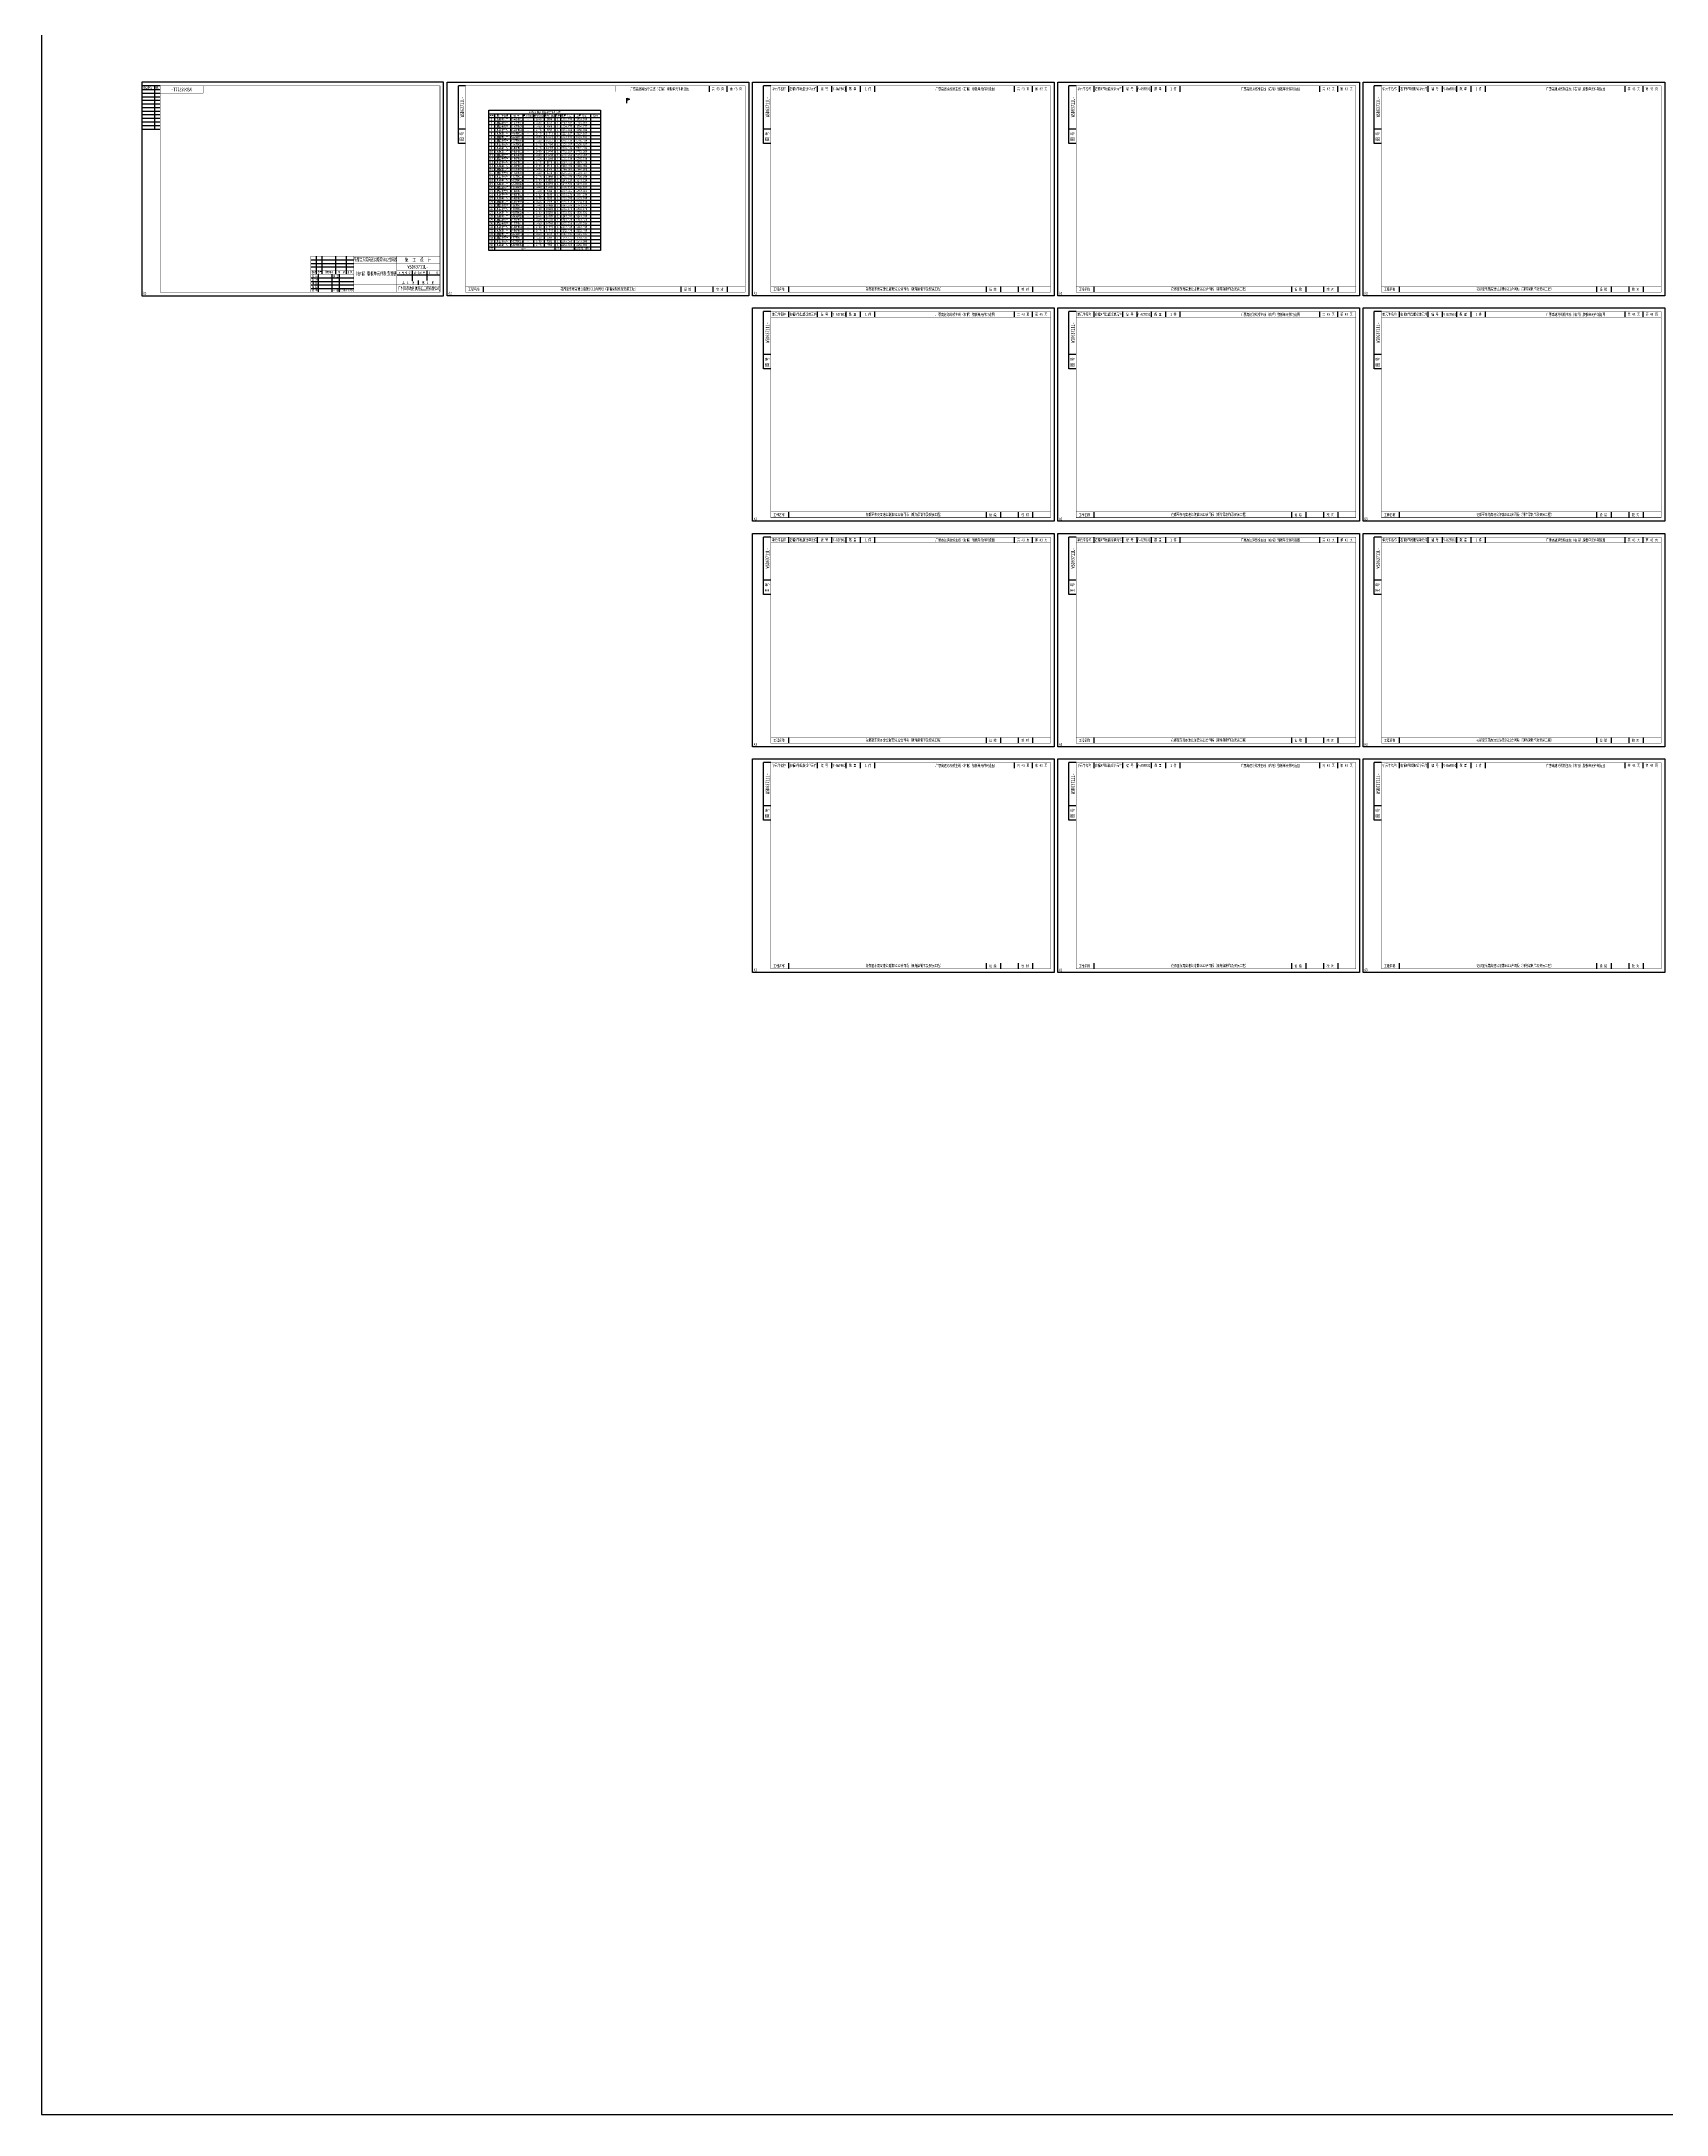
# Model space of a CAD drawing. Extents: x 1629247 to 2251351, y -601856 to -65897.
# Drawn here: x 1629247 to 1731051, y -601856 to -472016 of the extents above; entities that cross this region are included whole.
import ezdxf
from ezdxf.enums import TextEntityAlignment as Align

# ---------------------------------------------------------------- set-up
doc = ezdxf.new("R2010")
doc.units = 0
doc.header["$LTSCALE"] = 2
doc.header["$MEASUREMENT"] = 0
doc.layers.get('0').update_dxf_attribs({"linetype": 'CONTINUOUS'})
doc.layers.add('A3', color=7, linetype='CONTINUOUS')
doc.styles.add('仿宋', font='仿宋_GB2312_1.ttf', dxfattribs={"width": 0.7})

msp = doc.modelspace()

# ---------------------------------------------------------------- linework, layer by layer
at = {"color": 7}
for p, q in [((1657264.6, -476548.8), (1664273.6, -476548.8)), ((1657264.6, -476773.8), (1664273.6, -476773.8)), ((1657264.6, -476998.8), (1664273.6, -476998.8)), ((1657264.6, -477223.8), (1664273.6, -477223.8)), ((1657264.6, -477448.8), (1664273.6, -477448.8)), ((1657264.6, -477673.8), (1664273.6, -477673.8)), ((1657624.6, -476548.8), (1657624.6, -485098.8)), ((1658625.6, -476548.8), (1658625.6, -484873.8)), ((1659393.6, -476548.8), (1659393.6, -484873.8)), ((1660064.6, -476548.8), (1660064.6, -484873.8)), ((1660735.6, -476548.8), (1660735.6, -484873.8)), ((1661406.6, -476548.8), (1661406.6, -485098.8)), ((1661766.6, -476548.8), (1661766.6, -485098.8)), ((1662621.6, -476548.8), (1662621.6, -485098.8)), ((1663651.6, -476548.8), (1663651.6, -485098.8)), ((1657264.6, -477898.8), (1664273.6, -477898.8)), ((1657264.6, -478123.8), (1664273.6, -478123.8)), ((1657264.6, -478348.8), (1664273.6, -478348.8)), ((1657264.6, -478573.8), (1664273.6, -478573.8)), ((1657264.6, -478798.8), (1664273.6, -478798.8)), ((1657264.6, -479023.8), (1664273.6, -479023.8)), ((1657264.6, -479248.8), (1664273.6, -479248.8)), ((1657264.6, -479473.8), (1664273.6, -479473.8)), ((1657264.6, -479698.8), (1664273.6, -479698.8)), ((1657264.6, -479923.8), (1664273.6, -479923.8)), ((1657264.6, -480148.8), (1664273.6, -480148.8)), ((1657264.6, -480373.8), (1664273.6, -480373.8)), ((1657264.6, -480598.8), (1664273.6, -480598.8)), ((1657264.6, -480823.8), (1664273.6, -480823.8)), ((1657264.6, -481048.8), (1664273.6, -481048.8)), ((1657264.6, -481273.8), (1664273.6, -481273.8)), ((1657264.6, -481498.8), (1664273.6, -481498.8)), ((1657264.6, -481723.8), (1664273.6, -481723.8)), ((1657264.6, -481948.8), (1664273.6, -481948.8)), ((1657264.6, -482173.8), (1664273.6, -482173.8)), ((1657264.6, -482398.8), (1664273.6, -482398.8)), ((1657264.6, -482623.8), (1664273.6, -482623.8)), ((1657264.6, -482848.8), (1664273.6, -482848.8)), ((1657264.6, -483073.8), (1664273.6, -483073.8)), ((1657264.6, -483298.8), (1664273.6, -483298.8)), ((1657264.6, -483523.8), (1664273.6, -483523.8)), ((1657264.6, -483748.8), (1664273.6, -483748.8)), ((1657264.6, -483973.8), (1664273.6, -483973.8)), ((1657264.6, -484198.8), (1664273.6, -484198.8)), ((1657264.6, -484423.8), (1664273.6, -484423.8)), ((1657264.6, -484648.8), (1664273.6, -484648.8)), ((1657264.6, -484873.8), (1664273.6, -484873.8))]:
    msp.add_line(p, q, dxfattribs=at)
at = {"color": 7, "ltscale": 3}
msp.add_lwpolyline([(2057050.8, -99691.1), (1629247.3, -99691.1), (1629247.3, -601856.5), (2057050.8, -601856.5)], close=True, dxfattribs=at)
at = {"color": 7}
msp.add_lwpolyline([(1657264.6, -476323.8), (1664273.6, -476323.8), (1664273.6, -485098.8), (1657264.6, -485098.8)], close=True, dxfattribs=at)
at = {"color": 1, "ltscale": 3}
msp.add_lwpolyline([(1665921.9, -475881.6), (1665921.9, -475568.9), (1666084, -475638.3), (1665921.9, -475707.7)], dxfattribs=at)
at = {"layer": 'A3', "color": 7}
for p, q in [((1636688.5, -474800), (1635538.8, -474800)), ((1635538.8, -475025), (1636688.5, -475025)), ((1636330.4, -474800), (1636330.4, -477500)), ((1635538.8, -475250), (1636688.5, -475250)), ((1635538.8, -475475), (1636688.5, -475475)), ((1635538.8, -475700), (1636688.5, -475700)), ((1635538.8, -475925), (1636688.5, -475925)), ((1635538.8, -476150), (1636688.5, -476150)), ((1635538.8, -476375), (1636688.5, -476375)), ((1635538.8, -476600), (1636688.5, -476600)), ((1635538.8, -476825), (1636688.5, -476825)), ((1635538.8, -477050), (1636688.5, -477050)), ((1635538.8, -477275), (1636688.5, -477275)), ((1635538.8, -477500), (1636688.5, -477500)), ((1646473.8, -486590), (1646473.8, -485465)), ((1646833.8, -486587.5), (1646833.8, -485465)), ((1647688.8, -486590), (1647688.8, -485465)), ((1648363.8, -486590), (1648363.8, -485465)), ((1646113.8, -485690), (1648813.8, -485690)), ((1646113.8, -485915), (1648813.8, -485915)), ((1646113.8, -486140), (1648813.8, -486140)), ((1646113.8, -486815), (1648813.8, -486815)), ((1646608.8, -487715), (1646608.8, -486589.6)), ((1647463.8, -487715), (1647463.8, -486590)), ((1647913.8, -487715), (1647913.8, -486590)), ((1652481.7, -486999.4), (1652481.7, -486369.4)), ((1653403.8, -486995), (1653403.8, -486365)), ((1646113.8, -487040), (1648813.8, -487040)), ((1646113.8, -487265), (1648813.8, -487265)), ((1646113.8, -487490), (1648813.8, -487490)), ((1652863.8, -487265), (1652863.8, -486995))]:
    msp.add_line(p, q, dxfattribs=at)
at = {"layer": 'A3'}
for p, q in [((1655363.5, -478400), (1655363.5, -474800)), ((1655813.5, -474800), (1655363.5, -474800)), ((1671088.8, -475160), (1671088.8, -474800)), ((1672213.8, -475160), (1672213.8, -474800)), ((1674488.5, -478400), (1674488.5, -474800)), ((1674938.5, -474800), (1674488.5, -474800)), ((1676063.5, -475160), (1676063.5, -474800)), ((1677863.5, -475160), (1677863.5, -474800)), ((1678763.5, -475160), (1678763.5, -474800)), ((1679663.5, -475160), (1679663.5, -474800)), ((1680563.5, -475160), (1680563.5, -474800)), ((1681463.5, -475160), (1681463.5, -474800)), ((1690213.8, -475160), (1690213.8, -474800)), ((1691338.8, -475160), (1691338.8, -474800)), ((1693613.5, -478400), (1693613.5, -474800)), ((1694063.5, -474800), (1693613.5, -474800)), ((1695188.5, -475160), (1695188.5, -474800)), ((1696988.5, -475160), (1696988.5, -474800)), ((1697888.5, -475160), (1697888.5, -474800)), ((1698788.5, -475160), (1698788.5, -474800)), ((1699688.5, -475160), (1699688.5, -474800)), ((1700588.5, -475160), (1700588.5, -474800)), ((1709338.8, -475160), (1709338.8, -474800)), ((1710463.8, -475160), (1710463.8, -474800)), ((1712738.5, -478400), (1712738.5, -474800)), ((1713188.5, -474800), (1712738.5, -474800)), ((1714313.5, -475160), (1714313.5, -474800)), ((1716113.5, -475160), (1716113.5, -474800)), ((1717013.5, -475160), (1717013.5, -474800)), ((1717913.5, -475160), (1717913.5, -474800)), ((1718813.5, -475160), (1718813.5, -474800)), ((1719713.5, -475160), (1719713.5, -474800)), ((1728463.8, -475160), (1728463.8, -474800)), ((1729588.8, -475160), (1729588.8, -474800)), ((1655813.5, -477500), (1655363.5, -477500)), ((1674938.5, -477500), (1674488.5, -477500)), ((1694063.5, -477500), (1693613.5, -477500)), ((1713188.5, -477500), (1712738.5, -477500)), ((1655813.5, -478400), (1655363.5, -478400)), ((1674938.5, -478400), (1674488.5, -478400)), ((1694063.5, -478400), (1693613.5, -478400)), ((1713188.5, -478400), (1712738.5, -478400)), ((1656938.5, -487715), (1656938.5, -487355)), ((1669318, -487715), (1669318, -487355)), ((1670218, -487715), (1670218, -487355)), ((1671332.3, -487715), (1671332.3, -487355)), ((1672232.3, -487715), (1672232.3, -487355)), ((1676063.5, -487715), (1676063.5, -487355)), ((1688443, -487715), (1688443, -487355)), ((1689343, -487715), (1689343, -487355)), ((1690457.3, -487715), (1690457.3, -487355)), ((1691357.3, -487715), (1691357.3, -487355)), ((1695188.5, -487715), (1695188.5, -487355)), ((1707568, -487715), (1707568, -487355)), ((1708468, -487715), (1708468, -487355)), ((1709582.3, -487715), (1709582.3, -487355)), ((1710482.3, -487715), (1710482.3, -487355)), ((1714313.5, -487715), (1714313.5, -487355)), ((1726693, -487715), (1726693, -487355)), ((1727593, -487715), (1727593, -487355)), ((1728707.3, -487715), (1728707.3, -487355)), ((1729607.3, -487715), (1729607.3, -487355)), ((1674488.5, -492526.6), (1674488.5, -488926.6)), ((1674938.5, -488926.6), (1674488.5, -488926.6)), ((1676063.5, -489286.6), (1676063.5, -488926.6)), ((1677863.5, -489286.6), (1677863.5, -488926.6)), ((1678763.5, -489286.6), (1678763.5, -488926.6)), ((1679663.5, -489286.6), (1679663.5, -488926.6)), ((1680563.5, -489286.6), (1680563.5, -488926.6)), ((1681463.5, -489286.6), (1681463.5, -488926.6)), ((1690213.8, -489286.6), (1690213.8, -488926.6)), ((1691338.8, -489286.6), (1691338.8, -488926.6)), ((1693613.5, -492526.6), (1693613.5, -488926.6)), ((1694063.5, -488926.6), (1693613.5, -488926.6)), ((1695188.5, -489286.6), (1695188.5, -488926.6)), ((1696988.5, -489286.6), (1696988.5, -488926.6)), ((1697888.5, -489286.6), (1697888.5, -488926.6)), ((1698788.5, -489286.6), (1698788.5, -488926.6)), ((1699688.5, -489286.6), (1699688.5, -488926.6)), ((1700588.5, -489286.6), (1700588.5, -488926.6)), ((1709338.8, -489286.6), (1709338.8, -488926.6)), ((1710463.8, -489286.6), (1710463.8, -488926.6)), ((1712738.5, -492526.6), (1712738.5, -488926.6)), ((1713188.5, -488926.6), (1712738.5, -488926.6)), ((1714313.5, -489286.6), (1714313.5, -488926.6)), ((1716113.5, -489286.6), (1716113.5, -488926.6)), ((1717013.5, -489286.6), (1717013.5, -488926.6)), ((1717913.5, -489286.6), (1717913.5, -488926.6)), ((1718813.5, -489286.6), (1718813.5, -488926.6)), ((1719713.5, -489286.6), (1719713.5, -488926.6)), ((1728463.8, -489286.6), (1728463.8, -488926.6)), ((1729588.8, -489286.6), (1729588.8, -488926.6)), ((1674938.5, -491626.6), (1674488.5, -491626.6)), ((1694063.5, -491626.6), (1693613.5, -491626.6)), ((1713188.5, -491626.6), (1712738.5, -491626.6)), ((1674938.5, -492526.6), (1674488.5, -492526.6)), ((1694063.5, -492526.6), (1693613.5, -492526.6)), ((1713188.5, -492526.6), (1712738.5, -492526.6)), ((1676063.5, -501841.6), (1676063.5, -501481.6)), ((1688443, -501841.6), (1688443, -501481.6)), ((1689343, -501841.6), (1689343, -501481.6)), ((1690457.3, -501841.6), (1690457.3, -501481.6)), ((1691357.3, -501841.6), (1691357.3, -501481.6)), ((1695188.5, -501841.6), (1695188.5, -501481.6)), ((1707568, -501841.6), (1707568, -501481.6)), ((1708468, -501841.6), (1708468, -501481.6)), ((1709582.3, -501841.6), (1709582.3, -501481.6)), ((1710482.3, -501841.6), (1710482.3, -501481.6)), ((1714313.5, -501841.6), (1714313.5, -501481.6)), ((1726693, -501841.6), (1726693, -501481.6)), ((1727593, -501841.6), (1727593, -501481.6)), ((1728707.3, -501841.6), (1728707.3, -501481.6)), ((1729607.3, -501841.6), (1729607.3, -501481.6)), ((1674488.5, -506653.1), (1674488.5, -503053.1)), ((1674938.5, -503053.1), (1674488.5, -503053.1)), ((1676063.5, -503413.1), (1676063.5, -503053.1)), ((1677863.5, -503413.1), (1677863.5, -503053.1)), ((1678763.5, -503413.1), (1678763.5, -503053.1)), ((1679663.5, -503413.1), (1679663.5, -503053.1)), ((1680563.5, -503413.1), (1680563.5, -503053.1)), ((1681463.5, -503413.1), (1681463.5, -503053.1)), ((1690213.8, -503413.1), (1690213.8, -503053.1)), ((1691338.8, -503413.1), (1691338.8, -503053.1)), ((1693613.5, -506653.1), (1693613.5, -503053.1)), ((1694063.5, -503053.1), (1693613.5, -503053.1)), ((1695188.5, -503413.1), (1695188.5, -503053.1)), ((1696988.5, -503413.1), (1696988.5, -503053.1)), ((1697888.5, -503413.1), (1697888.5, -503053.1)), ((1698788.5, -503413.1), (1698788.5, -503053.1)), ((1699688.5, -503413.1), (1699688.5, -503053.1)), ((1700588.5, -503413.1), (1700588.5, -503053.1)), ((1709338.8, -503413.1), (1709338.8, -503053.1)), ((1710463.8, -503413.1), (1710463.8, -503053.1)), ((1712738.5, -506653.1), (1712738.5, -503053.1)), ((1713188.5, -503053.1), (1712738.5, -503053.1)), ((1714313.5, -503413.1), (1714313.5, -503053.1)), ((1716113.5, -503413.1), (1716113.5, -503053.1)), ((1717013.5, -503413.1), (1717013.5, -503053.1)), ((1717913.5, -503413.1), (1717913.5, -503053.1)), ((1718813.5, -503413.1), (1718813.5, -503053.1)), ((1719713.5, -503413.1), (1719713.5, -503053.1)), ((1728463.8, -503413.1), (1728463.8, -503053.1)), ((1729588.8, -503413.1), (1729588.8, -503053.1)), ((1674938.5, -505753.1), (1674488.5, -505753.1)), ((1694063.5, -505753.1), (1693613.5, -505753.1)), ((1713188.5, -505753.1), (1712738.5, -505753.1)), ((1674938.5, -506653.1), (1674488.5, -506653.1)), ((1694063.5, -506653.1), (1693613.5, -506653.1)), ((1713188.5, -506653.1), (1712738.5, -506653.1)), ((1676063.5, -515968.1), (1676063.5, -515608.1)), ((1688443, -515968.1), (1688443, -515608.1)), ((1689343, -515968.1), (1689343, -515608.1)), ((1690457.3, -515968.1), (1690457.3, -515608.1)), ((1691357.3, -515968.1), (1691357.3, -515608.1)), ((1695188.5, -515968.1), (1695188.5, -515608.1)), ((1707568, -515968.1), (1707568, -515608.1)), ((1708468, -515968.1), (1708468, -515608.1)), ((1709582.3, -515968.1), (1709582.3, -515608.1)), ((1710482.3, -515968.1), (1710482.3, -515608.1)), ((1714313.5, -515968.1), (1714313.5, -515608.1)), ((1726693, -515968.1), (1726693, -515608.1)), ((1727593, -515968.1), (1727593, -515608.1)), ((1728707.3, -515968.1), (1728707.3, -515608.1)), ((1729607.3, -515968.1), (1729607.3, -515608.1)), ((1674488.5, -520779.7), (1674488.5, -517179.7)), ((1674938.5, -517179.7), (1674488.5, -517179.7)), ((1676063.5, -517539.7), (1676063.5, -517179.7)), ((1677863.5, -517539.7), (1677863.5, -517179.7)), ((1678763.5, -517539.7), (1678763.5, -517179.7)), ((1679663.5, -517539.7), (1679663.5, -517179.7)), ((1680563.5, -517539.7), (1680563.5, -517179.7)), ((1681463.5, -517539.7), (1681463.5, -517179.7)), ((1690213.8, -517539.7), (1690213.8, -517179.7)), ((1691338.8, -517539.7), (1691338.8, -517179.7)), ((1693613.5, -520779.7), (1693613.5, -517179.7)), ((1694063.5, -517179.7), (1693613.5, -517179.7)), ((1695188.5, -517539.7), (1695188.5, -517179.7)), ((1696988.5, -517539.7), (1696988.5, -517179.7)), ((1697888.5, -517539.7), (1697888.5, -517179.7)), ((1698788.5, -517539.7), (1698788.5, -517179.7)), ((1699688.5, -517539.7), (1699688.5, -517179.7)), ((1700588.5, -517539.7), (1700588.5, -517179.7)), ((1709338.8, -517539.7), (1709338.8, -517179.7)), ((1710463.8, -517539.7), (1710463.8, -517179.7)), ((1712738.5, -520779.7), (1712738.5, -517179.7)), ((1713188.5, -517179.7), (1712738.5, -517179.7)), ((1714313.5, -517539.7), (1714313.5, -517179.7)), ((1716113.5, -517539.7), (1716113.5, -517179.7)), ((1717013.5, -517539.7), (1717013.5, -517179.7)), ((1717913.5, -517539.7), (1717913.5, -517179.7)), ((1718813.5, -517539.7), (1718813.5, -517179.7)), ((1719713.5, -517539.7), (1719713.5, -517179.7)), ((1728463.8, -517539.7), (1728463.8, -517179.7)), ((1729588.8, -517539.7), (1729588.8, -517179.7)), ((1674938.5, -519879.7), (1674488.5, -519879.7)), ((1694063.5, -519879.7), (1693613.5, -519879.7)), ((1713188.5, -519879.7), (1712738.5, -519879.7)), ((1674938.5, -520779.7), (1674488.5, -520779.7)), ((1694063.5, -520779.7), (1693613.5, -520779.7)), ((1713188.5, -520779.7), (1712738.5, -520779.7)), ((1676063.5, -530094.7), (1676063.5, -529734.7)), ((1688443, -530094.7), (1688443, -529734.7)), ((1689343, -530094.7), (1689343, -529734.7)), ((1690457.3, -530094.7), (1690457.3, -529734.7)), ((1691357.3, -530094.7), (1691357.3, -529734.7)), ((1695188.5, -530094.7), (1695188.5, -529734.7)), ((1707568, -530094.7), (1707568, -529734.7)), ((1708468, -530094.7), (1708468, -529734.7)), ((1709582.3, -530094.7), (1709582.3, -529734.7)), ((1710482.3, -530094.7), (1710482.3, -529734.7)), ((1714313.5, -530094.7), (1714313.5, -529734.7)), ((1726693, -530094.7), (1726693, -529734.7)), ((1727593, -530094.7), (1727593, -529734.7)), ((1728707.3, -530094.7), (1728707.3, -529734.7)), ((1729607.3, -530094.7), (1729607.3, -529734.7))]:
    msp.add_line(p, q, dxfattribs=at)
at = {"layer": 'A3', "color": 7, "linetype": 'Continuous'}
msp.add_line((1651513.8, -486635), (1654213.8, -486635), dxfattribs=at)
at = {"layer": 'A3'}
for points in [[(1635538.8, -487940), (1654438.8, -487940), (1654438.8, -474575), (1635538.8, -474575)], [(1673563.8, -474575), (1673563.8, -487940), (1654663.8, -487940), (1654663.8, -474575)], [(1692688.8, -474575), (1692688.8, -487940), (1673788.8, -487940), (1673788.8, -474575)], [(1711813.8, -474575), (1711813.8, -487940), (1692913.8, -487940), (1692913.8, -474575)], [(1730938.8, -474575), (1730938.8, -487940), (1712038.8, -487940), (1712038.8, -474575)], [(1692688.8, -488701.6), (1692688.8, -502066.6), (1673788.8, -502066.6), (1673788.8, -488701.6)], [(1711813.8, -488701.6), (1711813.8, -502066.6), (1692913.8, -502066.6), (1692913.8, -488701.6)], [(1730938.8, -488701.6), (1730938.8, -502066.6), (1712038.8, -502066.6), (1712038.8, -488701.6)], [(1692688.8, -502828.1), (1692688.8, -516193.1), (1673788.8, -516193.1), (1673788.8, -502828.1)], [(1711813.8, -502828.1), (1711813.8, -516193.1), (1692913.8, -516193.1), (1692913.8, -502828.1)], [(1730938.8, -502828.1), (1730938.8, -516193.1), (1712038.8, -516193.1), (1712038.8, -502828.1)], [(1692688.8, -516954.7), (1692688.8, -530319.7), (1673788.8, -530319.7), (1673788.8, -516954.7)], [(1711813.8, -516954.7), (1711813.8, -530319.7), (1692913.8, -530319.7), (1692913.8, -516954.7)], [(1730938.8, -516954.7), (1730938.8, -530319.7), (1712038.8, -530319.7), (1712038.8, -516954.7)]]:
    msp.add_lwpolyline(points, close=True, dxfattribs=at)
for points, const_width in [([(1636688.5, -474800), (1654213.8, -474800), (1654213.8, -487715), (1636688.5, -487715), (1636688.5, -474800)], 22.5), ([(1636688.5, -475250), (1639384.3, -475250), (1639384.3, -474800)], 18), ([(1655813.5, -474800), (1673338.8, -474800), (1673338.8, -487715), (1655813.5, -487715), (1655813.5, -474800)], 22.5), ([(1665229.1, -475160), (1665229.1, -474800)], 18), ([(1665229.1, -475160), (1673338.8, -475160)], 18), ([(1674938.5, -474800), (1692463.8, -474800), (1692463.8, -487715), (1674938.5, -487715), (1674938.5, -474800)], 22.5), ([(1674938.5, -475160), (1692463.8, -475160)], 18), ([(1694063.5, -474800), (1711588.8, -474800), (1711588.8, -487715), (1694063.5, -487715), (1694063.5, -474800)], 22.5), ([(1694063.5, -475160), (1711588.8, -475160)], 18), ([(1713188.5, -474800), (1730713.8, -474800), (1730713.8, -487715), (1713188.5, -487715), (1713188.5, -474800)], 22.5), ([(1713188.5, -475160), (1730713.8, -475160)], 18), ([(1646113.8, -487715), (1646113.8, -485465), (1654213.8, -485465)], 18), ([(1655813.5, -487355), (1673338.8, -487355)], 18), ([(1674938.5, -487355), (1692463.8, -487355)], 18), ([(1694063.5, -487355), (1711588.8, -487355)], 18), ([(1713188.5, -487355), (1730713.8, -487355)], 18), ([(1674938.5, -488926.6), (1692463.8, -488926.6), (1692463.8, -501841.6), (1674938.5, -501841.6), (1674938.5, -488926.6)], 22.5), ([(1674938.5, -489286.6), (1692463.8, -489286.6)], 18), ([(1694063.5, -488926.6), (1711588.8, -488926.6), (1711588.8, -501841.6), (1694063.5, -501841.6), (1694063.5, -488926.6)], 22.5), ([(1694063.5, -489286.6), (1711588.8, -489286.6)], 18), ([(1713188.5, -488926.6), (1730713.8, -488926.6), (1730713.8, -501841.6), (1713188.5, -501841.6), (1713188.5, -488926.6)], 22.5), ([(1713188.5, -489286.6), (1730713.8, -489286.6)], 18), ([(1674938.5, -501481.6), (1692463.8, -501481.6)], 18), ([(1694063.5, -501481.6), (1711588.8, -501481.6)], 18), ([(1713188.5, -501481.6), (1730713.8, -501481.6)], 18), ([(1674938.5, -503053.1), (1692463.8, -503053.1), (1692463.8, -515968.1), (1674938.5, -515968.1), (1674938.5, -503053.1)], 22.5), ([(1674938.5, -503413.1), (1692463.8, -503413.1)], 18), ([(1694063.5, -503053.1), (1711588.8, -503053.1), (1711588.8, -515968.1), (1694063.5, -515968.1), (1694063.5, -503053.1)], 22.5), ([(1694063.5, -503413.1), (1711588.8, -503413.1)], 18), ([(1713188.5, -503053.1), (1730713.8, -503053.1), (1730713.8, -515968.1), (1713188.5, -515968.1), (1713188.5, -503053.1)], 22.5), ([(1713188.5, -503413.1), (1730713.8, -503413.1)], 18), ([(1674938.5, -515608.1), (1692463.8, -515608.1)], 18), ([(1694063.5, -515608.1), (1711588.8, -515608.1)], 18), ([(1713188.5, -515608.1), (1730713.8, -515608.1)], 18), ([(1674938.5, -517179.7), (1692463.8, -517179.7), (1692463.8, -530094.7), (1674938.5, -530094.7), (1674938.5, -517179.7)], 22.5), ([(1674938.5, -517539.7), (1692463.8, -517539.7)], 18), ([(1694063.5, -517179.7), (1711588.8, -517179.7), (1711588.8, -530094.7), (1694063.5, -530094.7), (1694063.5, -517179.7)], 22.5), ([(1694063.5, -517539.7), (1711588.8, -517539.7)], 18), ([(1713188.5, -517179.7), (1730713.8, -517179.7), (1730713.8, -530094.7), (1713188.5, -530094.7), (1713188.5, -517179.7)], 22.5), ([(1713188.5, -517539.7), (1730713.8, -517539.7)], 18), ([(1674938.5, -529734.7), (1692463.8, -529734.7)], 18), ([(1694063.5, -529734.7), (1711588.8, -529734.7)], 18), ([(1713188.5, -529734.7), (1730713.8, -529734.7)], 18)]:
    msp.add_lwpolyline(points, dxfattribs=dict(at, const_width=const_width))
at = {"layer": 'A3', "color": 7, "linetype": 'Continuous', "const_width": 18}
for points in [[(1648813.8, -487715), (1648813.8, -485465)], [(1651514.9, -487715), (1651514.9, -485465)], [(1646113.8, -486357.3), (1648813.8, -486357.3)], [(1646113.8, -486589.6), (1648813.8, -486589.6)], [(1648813.8, -485915), (1654213.8, -485915)], [(1654213.8, -486365), (1651514.9, -486365)], [(1648813.8, -487265), (1654213.8, -487265)], [(1651514.9, -486996.2), (1654213.8, -486996.2)]]:
    msp.add_lwpolyline(points, dxfattribs=at)

# ---------------------------------------------------------------- texts
at = {"color": 7, "style": '仿宋', "width": 0.85}
for s, p in [('主线(右幅) 腹板单元件汇总表', (1660769.1, -476436.3)), ('序号', (1657444.6, -476661.3)), ('4', (1657444.6, -477561.3)), ('3', (1657444.6, -477336.3)), ('5', (1657444.6, -477786.3)), ('2', (1657444.6, -477111.3)), ('1', (1657444.6, -476886.3)), ('腹板单元件', (1658125.1, -476886.3)), ('腹板单元件', (1658125.1, -477111.3)), ('腹板单元件', (1658125.1, -477336.3)), ('腹板单元件', (1658125.1, -477561.3)), ('腹板单元件', (1658125.1, -477786.3)), ('单元件名称', (1658125.1, -476661.3)), ('Y-AWFB01a', (1659009.6, -477786.3)), ('Y-AWFB01', (1659009.6, -476886.3)), ('Y-AZFB01', (1659009.6, -477111.3)), ('Y-AZFB02', (1659009.6, -477336.3)), ('Y-AWFB02', (1659009.6, -477561.3)), ('编 号', (1659009.6, -476661.3)), ('厚度(mm)', (1659729.1, -476661.3)), ('-', (1659729.1, -476886.3)), ('-', (1659729.1, -477111.3)), ('-', (1659729.1, -477336.3)), ('-', (1659729.1, -477561.3)), ('-', (1659729.1, -477786.3)), ('宽度(mm)', (1660400.1, -476661.3)), ('2448', (1660400.1, -476886.3)), ('2400', (1660400.1, -477111.3)), ('2400', (1660400.1, -477336.3)), ('2448', (1660400.1, -477561.3)), ('2448', (1660400.1, -477786.3)), ('长度(mm)', (1661071.1, -476661.3)), ('14743', (1661071.1, -477786.3)), ('4040', (1661071.1, -477336.3)), ('3696', (1661071.1, -476886.3)), ('6745', (1661071.1, -477111.3)), ('7797', (1661071.1, -477561.3)), ('数量', (1661586.6, -476661.3)), ('1', (1661586.6, -476886.3)), ('1', (1661586.6, -477111.3)), ('1', (1661586.6, -477336.3)), ('1', (1661586.6, -477561.3)), ('1', (1661586.6, -477786.3)), ('单重（kg）', (1662194.1, -476661.3)), ('3356.396 ', (1662194.1, -477561.3)), ('2749.695 ', (1662194.1, -477111.3)), ('6229.167 ', (1662194.1, -477786.3)), ('1533.578 ', (1662194.1, -476886.3)), ('1564.777 ', (1662194.1, -477336.3)), ('总重（kg）', (1663136.6, -476661.3)), ('3356.396 ', (1663136.6, -477561.3)), ('2749.695 ', (1663136.6, -477111.3)), ('6229.167 ', (1663136.6, -477786.3)), ('1533.578 ', (1663136.6, -476886.3)), ('1564.777 ', (1663136.6, -477336.3)), ('备注', (1663962.6, -476661.3)), ('10', (1657444.6, -478911.3)), ('11', (1657444.6, -479136.3)), ('8', (1657444.6, -478461.3)), ('9', (1657444.6, -478686.3)), ('6', (1657444.6, -478011.3)), ('7', (1657444.6, -478236.3)), ('腹板单元件', (1658125.1, -478011.3)), ('腹板单元件', (1658125.1, -478236.3)), ('腹板单元件', (1658125.1, -478461.3)), ('腹板单元件', (1658125.1, -478686.3)), ('腹板单元件', (1658125.1, -478911.3)), ('腹板单元件', (1658125.1, -479136.3)), ('Y-AZFB01a', (1659009.6, -478011.3)), ('Y-AZFB02a', (1659009.6, -478236.3)), ('Y-AWFB02a', (1659009.6, -478461.3)), ('Y-BWFB01', (1659009.6, -478686.3)), ('Y-BZFB01', (1659009.6, -478911.3)), ('Y-BZFB02', (1659009.6, -479136.3)), ('-', (1659729.1, -478011.3)), ('-', (1659729.1, -478236.3)), ('-', (1659729.1, -478461.3)), ('-', (1659729.1, -478686.3)), ('-', (1659729.1, -478911.3)), ('2400', (1660400.1, -478011.3)), ('2400', (1660400.1, -478236.3)), ('2448', (1660400.1, -478461.3)), ('2448', (1660400.1, -478686.3)), ('2400', (1660400.1, -478911.3)), ('2400', (1660400.1, -479136.3)), ('14743', (1661071.1, -478011.3)), ('14742', (1661071.1, -478236.3)), ('14494', (1661071.1, -478461.3)), ('13494', (1661071.1, -478686.3)), ('13494', (1661071.1, -478911.3)), ('13494', (1661071.1, -479136.3)), ('1', (1661586.6, -478011.3)), ('1', (1661586.6, -478236.3)), ('1', (1661586.6, -478461.3)), ('1', (1661586.6, -478686.3)), ('1', (1661586.6, -478911.3)), ('1', (1661586.6, -479136.3)), ('5956.637 ', (1662194.1, -478461.3)), ('5504.402 ', (1662194.1, -478686.3)), ('5752.269 ', (1662194.1, -478911.3)), ('5752.269 ', (1662194.1, -479136.3)), ('6367.103 ', (1662194.1, -478011.3)), ('6366.319 ', (1662194.1, -478236.3)), ('5956.637 ', (1663136.6, -478461.3)), ('5504.402 ', (1663136.6, -478686.3)), ('5752.269 ', (1663136.6, -478911.3)), ('5752.269 ', (1663136.6, -479136.3)), ('6367.103 ', (1663136.6, -478011.3)), ('6366.319 ', (1663136.6, -478236.3)), ('12', (1657444.6, -479361.3)), ('13', (1657444.6, -479586.3)), ('14', (1657444.6, -479811.3)), ('15', (1657444.6, -480036.3)), ('16', (1657444.6, -480261.3)), ('腹板单元件', (1658125.1, -479361.3)), ('腹板单元件', (1658125.1, -479586.3)), ('腹板单元件', (1658125.1, -479811.3)), ('腹板单元件', (1658125.1, -480036.3)), ('腹板单元件', (1658125.1, -480261.3)), ('腹板单元件', (1658125.1, -480486.3)), ('Y-BWFB02', (1659009.6, -479361.3)), ('Y-CWFB01', (1659009.6, -479586.3)), ('Y-CZFB01', (1659009.6, -479811.3)), ('Y-CZFB02', (1659009.6, -480036.3)), ('Y-CWFB02', (1659009.6, -480261.3)), ('-', (1659729.1, -479136.3)), ('-', (1659729.1, -479361.3)), ('-', (1659729.1, -479586.3)), ('-', (1659729.1, -479811.3)), ('-', (1659729.1, -480036.3)), ('-', (1659729.1, -480261.3)), ('2448', (1660400.1, -479361.3)), ('2448', (1660400.1, -479586.3)), ('2400', (1660400.1, -479811.3)), ('2400', (1660400.1, -480036.3)), ('2448', (1660400.1, -480261.3)), ('13494', (1661071.1, -479361.3)), ('8749', (1661071.1, -479586.3)), ('8846', (1661071.1, -479811.3)), ('8945', (1661071.1, -480036.3)), ('8749', (1661071.1, -480261.3)), ('1', (1661586.6, -479361.3)), ('1', (1661586.6, -479586.3)), ('1', (1661586.6, -479811.3)), ('1', (1661586.6, -480036.3)), ('1', (1661586.6, -480261.3)), ('3587.429 ', (1662194.1, -479586.3)), ('3118.901 ', (1662194.1, -479811.3)), ('3844.648 ', (1662194.1, -480036.3)), ('3918.342 ', (1662194.1, -480261.3)), ('5565.518 ', (1662194.1, -479361.3)), ('3587.429 ', (1663136.6, -479586.3)), ('3118.901 ', (1663136.6, -479811.3)), ('3844.648 ', (1663136.6, -480036.3)), ('3918.342 ', (1663136.6, -480261.3)), ('5565.518 ', (1663136.6, -479361.3)), ('20', (1657444.6, -481161.3)), ('21', (1657444.6, -481386.3)), ('22', (1657444.6, -481611.3)), ('17', (1657444.6, -480486.3)), ('18', (1657444.6, -480711.3)), ('19', (1657444.6, -480936.3)), ('腹板单元件', (1658125.1, -480711.3)), ('腹板单元件', (1658125.1, -480936.3)), ('腹板单元件', (1658125.1, -481161.3)), ('腹板单元件', (1658125.1, -481386.3)), ('腹板单元件', (1658125.1, -481611.3)), ('Y-CWFB01a', (1659009.6, -480486.3)), ('Y-CZFB01a', (1659009.6, -480711.3)), ('Y-CZFB02a', (1659009.6, -480936.3)), ('Y-CWFB02a', (1659009.6, -481161.3)), ('Y-DWFB01', (1659009.6, -481386.3)), ('Y-DZFB01', (1659009.6, -481611.3)), ('-', (1659729.1, -480486.3)), ('-', (1659729.1, -480711.3)), ('-', (1659729.1, -480936.3)), ('-', (1659729.1, -481161.3)), ('-', (1659729.1, -481386.3)), ('-', (1659729.1, -481611.3)), ('2448', (1660400.1, -480486.3)), ('2400', (1660400.1, -480711.3)), ('2400', (1660400.1, -480936.3)), ('2448', (1660400.1, -481161.3)), ('2448', (1660400.1, -481386.3)), ('2400', (1660400.1, -481611.3)), ('13989', (1661071.1, -480486.3)), ('13892', (1661071.1, -480711.3)), ('13793', (1661071.1, -480936.3)), ('13989', (1661071.1, -481161.3)), ('7399', (1661071.1, -481386.3)), ('7196', (1661071.1, -481611.3)), ('1', (1661586.6, -480486.3)), ('1', (1661586.6, -480711.3)), ('1', (1661586.6, -480936.3)), ('1', (1661586.6, -481161.3)), ('1', (1661586.6, -481386.3)), ('1', (1661586.6, -481611.3)), ('3567.043 ', (1662194.1, -481386.3)), ('3034.270 ', (1662194.1, -481611.3)), ('6768.078 ', (1662194.1, -480486.3)), ('6246.216 ', (1662194.1, -480711.3)), ('6207.873 ', (1662194.1, -480936.3)), ('6768.101 ', (1662194.1, -481161.3)), ('3567.043 ', (1663136.6, -481386.3)), ('3034.270 ', (1663136.6, -481611.3)), ('6768.078 ', (1663136.6, -480486.3)), ('6246.216 ', (1663136.6, -480711.3)), ('6207.873 ', (1663136.6, -480936.3)), ('6768.101 ', (1663136.6, -481161.3)), ('23', (1657444.6, -481836.3)), ('24', (1657444.6, -482061.3)), ('25', (1657444.6, -482286.3)), ('26', (1657444.6, -482511.3)), ('27', (1657444.6, -482736.3)), ('28', (1657444.6, -482961.3)), ('腹板单元件', (1658125.1, -481836.3)), ('腹板单元件', (1658125.1, -482061.3)), ('腹板单元件', (1658125.1, -482286.3)), ('腹板单元件', (1658125.1, -482511.3)), ('腹板单元件', (1658125.1, -482736.3)), ('腹板单元件', (1658125.1, -482961.3)), ('Y-DWFB01a', (1659009.6, -482286.3)), ('Y-DZFB01a', (1659009.6, -482511.3)), ('Y-DZFB02a', (1659009.6, -482736.3)), ('Y-DWFB02a', (1659009.6, -482961.3)), ('Y-DZFB02', (1659009.6, -481836.3)), ('Y-DWFB02', (1659009.6, -482061.3)), ('-', (1659729.1, -481836.3)), ('-', (1659729.1, -482061.3)), ('-', (1659729.1, -482286.3)), ('-', (1659729.1, -482511.3)), ('-', (1659729.1, -482736.3)), ('-', (1659729.1, -482961.3)), ('2400', (1660400.1, -481836.3)), ('2448', (1660400.1, -482061.3)), ('2448', (1660400.1, -482286.3)), ('2400', (1660400.1, -482511.3)), ('2400', (1660400.1, -482736.3)), ('2448', (1660400.1, -482961.3)), ('14989', (1661071.1, -482286.3)), ('15192', (1661071.1, -482511.3)), ('15193', (1661071.1, -482736.3)), ('14989', (1661071.1, -482961.3)), ('7195', (1661071.1, -481836.3)), ('7399', (1661071.1, -482061.3)), ('1', (1661586.6, -481836.3)), ('1', (1661586.6, -482061.3)), ('1', (1661586.6, -482286.3)), ('1', (1661586.6, -482511.3)), ('1', (1661586.6, -482736.3)), ('1', (1661586.6, -482961.3)), ('3033.878 ', (1662194.1, -481836.3)), ('3236.130 ', (1662194.1, -482061.3)), ('6147.979 ', (1662194.1, -482286.3)), ('6538.140 ', (1662194.1, -482511.3)), ('6538.532 ', (1662194.1, -482736.3)), ('6147.979 ', (1662194.1, -482961.3)), ('3033.878 ', (1663136.6, -481836.3)), ('3236.130 ', (1663136.6, -482061.3)), ('6147.979 ', (1663136.6, -482286.3)), ('6538.140 ', (1663136.6, -482511.3)), ('6538.532 ', (1663136.6, -482736.3)), ('6147.979 ', (1663136.6, -482961.3)), ('30', (1657444.6, -483411.3)), ('31', (1657444.6, -483636.3)), ('32', (1657444.6, -483861.3)), ('33', (1657444.6, -484086.3)), ('34', (1657444.6, -484311.3)), ('29', (1657444.6, -483186.3)), ('腹板单元件', (1658125.1, -483186.3)), ('腹板单元件', (1658125.1, -483411.3)), ('腹板单元件', (1658125.1, -483636.3)), ('腹板单元件', (1658125.1, -483861.3)), ('腹板单元件', (1658125.1, -484086.3)), ('腹板单元件', (1658125.1, -484311.3)), ('Y-EWFB01a', (1659009.6, -484086.3)), ('Y-EZFB01a', (1659009.6, -484311.3)), ('Y-EWFB01', (1659009.6, -483186.3)), ('Y-EZFB01', (1659009.6, -483411.3)), ('Y-EZFB02', (1659009.6, -483636.3)), ('Y-EWFB02', (1659009.6, -483861.3)), ('-', (1659729.1, -483186.3)), ('-', (1659729.1, -483411.3)), ('-', (1659729.1, -483636.3)), ('-', (1659729.1, -483861.3)), ('-', (1659729.1, -484086.3)), ('2448', (1660400.1, -483186.3)), ('2400', (1660400.1, -483411.3)), ('2400', (1660400.1, -483636.3)), ('2448', (1660400.1, -483861.3)), ('2448', (1660400.1, -484086.3)), ('2400', (1660400.1, -484311.3)), ('14740', (1661071.1, -483186.3)), ('14740', (1661071.1, -483411.3)), ('14745', (1661071.1, -483636.3)), ('14745', (1661071.1, -483861.3)), ('3285', (1661071.1, -484311.3)), ('5493', (1661071.1, -484086.3)), ('1', (1661586.6, -483186.3)), ('1', (1661586.6, -483411.3)), ('1', (1661586.6, -483636.3)), ('1', (1661586.6, -483861.3)), ('1', (1661586.6, -484086.3)), ('1', (1661586.6, -484311.3)), ('2343.517 ', (1662194.1, -484086.3)), ('6141.326 ', (1662194.1, -483186.3)), ('6365.536 ', (1662194.1, -483411.3)), ('6367.495 ', (1662194.1, -483636.3)), ('6162.498 ', (1662194.1, -483861.3)), ('1289.533 ', (1662194.1, -484311.3)), ('2343.517 ', (1663136.6, -484086.3)), ('6141.326 ', (1663136.6, -483186.3)), ('6365.536 ', (1663136.6, -483411.3)), ('6367.495 ', (1663136.6, -483636.3)), ('6162.498 ', (1663136.6, -483861.3)), ('1289.533 ', (1663136.6, -484311.3)), ('35', (1657444.6, -484536.3)), ('36', (1657444.6, -484761.3)), ('37', (1657444.6, -484986.3)), ('腹板单元件', (1658125.1, -484536.3)), ('腹板单元件', (1658125.1, -484761.3)), ('Y-EZFB02a', (1659009.6, -484536.3)), ('Y-EWFB02a', (1659009.6, -484761.3)), ('合计：', (1659515.6, -484986.3)), ('-', (1659729.1, -484311.3)), ('-', (1659729.1, -484536.3)), ('-', (1659729.1, -484761.3)), ('2400', (1660400.1, -484536.3)), ('2448', (1660400.1, -484761.3)), ('4992', (1661071.1, -484761.3)), ('7201', (1661071.1, -484536.3)), ('36', (1661586.6, -484986.3)), ('1', (1661586.6, -484536.3)), ('1', (1661586.6, -484761.3)), ('2949.098 ', (1662194.1, -484536.3)), ('2252.693 ', (1662194.1, -484761.3)), ('169273.365 ', (1663136.6, -484986.3)), ('2949.098 ', (1663136.6, -484536.3)), ('2252.693 ', (1663136.6, -484761.3))]:
    msp.add_text(s, height=121.5, dxfattribs=at).set_placement(p, align=Align.MIDDLE_CENTER)
at = {"layer": 'A3', "color": 7, "linetype": 'Continuous', "style": '仿宋'}
for s, height, width, p in [('发送单位', 135, 0.7, (1635622.1, -474983)), ('份数', 135, 0.7, (1636329, -474983)), ('共 43 页', 180, 0.7, (1671241, -475070.2)), ('第 43 页', 180, 0.7, (1672366, -475070.2)), ('单元件名称', 180, 0.7, (1675001, -475070.2)), ('编 号', 180, 0.7, (1678069.4, -475070.2)), ('数 量', 180, 0.7, (1679835.9, -475070.2)), ('共 43 页', 180, 0.7, (1690366, -475070.2)), ('第 43 页', 180, 0.7, (1691491, -475070.2)), ('单元件名称', 180, 0.7, (1694126, -475070.2)), ('编 号', 180, 0.7, (1697194.4, -475070.2)), ('数 量', 180, 0.7, (1698960.9, -475070.2)), ('共 43 页', 180, 0.7, (1709491, -475070.2)), ('第 43 页', 180, 0.7, (1710616, -475070.2)), ('单元件名称', 180, 0.7, (1713251, -475070.2)), ('编 号', 180, 0.7, (1716319.4, -475070.2)), ('数 量', 180, 0.7, (1718085.9, -475070.2)), ('共 43 页', 180, 0.7, (1728616, -475070.2)), ('第 43 页', 180, 0.7, (1729741, -475070.2)), ('施  工  设  计 ', 225, 0.7, (1652009.3, -485799.3)), ('广州市市政机械施工工程有限公司', 225, 0.56, (1651580.8, -487592.9)), ('共     页', 157.5, 0.7, (1651845.5, -487209.9)), ('1', 157.5, 0.7, (1652148.8, -487209.9)), ('第     页', 157.5, 0.7, (1653087.9, -487209.9)), ('1', 157.5, 0.7, (1653389.1, -487209.9)), ('工程名称', 180, 0.7, (1655979.1, -487625.2)), ('花都至东莞高速公路第SG12合同段（钢箱梁制作及安装工程）', 180, 0.7, (1661765.2, -487607.5)), ('设 绘', 180, 0.7, (1669493.5, -487625.2)), ('校 对', 180, 0.7, (1671507.8, -487625.2)), ('工程名称', 180, 0.7, (1675104.1, -487625.2)), ('花都至东莞高速公路第SG12合同段（钢箱梁制作及安装工程）', 180, 0.7, (1680890.2, -487607.5)), ('设 绘', 180, 0.7, (1688618.5, -487625.2)), ('校 对', 180, 0.7, (1690632.8, -487625.2)), ('工程名称', 180, 0.7, (1694229.1, -487625.2)), ('花都至东莞高速公路第SG12合同段（钢箱梁制作及安装工程）', 180, 0.7, (1700015.2, -487607.5)), ('设 绘', 180, 0.7, (1707743.5, -487625.2)), ('校 对', 180, 0.7, (1709757.8, -487625.2)), ('工程名称', 180, 0.7, (1713354.1, -487625.2)), ('花都至东莞高速公路第SG12合同段（钢箱梁制作及安装工程）', 180, 0.7, (1719140.2, -487607.5)), ('设 绘', 180, 0.7, (1726868.5, -487625.2)), ('校 对', 180, 0.7, (1728882.8, -487625.2)), ('单元件名称', 180, 0.7, (1675001, -489196.8)), ('编 号', 180, 0.7, (1678069.4, -489196.8)), ('数 量', 180, 0.7, (1679835.9, -489196.8)), ('共 43 页', 180, 0.7, (1690366, -489196.8)), ('第 43 页', 180, 0.7, (1691491, -489196.8)), ('单元件名称', 180, 0.7, (1694126, -489196.8)), ('编 号', 180, 0.7, (1697194.4, -489196.8)), ('数 量', 180, 0.7, (1698960.9, -489196.8)), ('共 43 页', 180, 0.7, (1709491, -489196.8)), ('第 43 页', 180, 0.7, (1710616, -489196.8)), ('单元件名称', 180, 0.7, (1713251, -489196.8)), ('编 号', 180, 0.7, (1716319.4, -489196.8)), ('数 量', 180, 0.7, (1718085.9, -489196.8)), ('共 43 页', 180, 0.7, (1728616, -489196.8)), ('第 43 页', 180, 0.7, (1729741, -489196.8)), ('工程名称', 180, 0.7, (1675104.1, -501751.8)), ('花都至东莞高速公路第SG12合同段（钢箱梁制作及安装工程）', 180, 0.7, (1680890.2, -501734.1)), ('设 绘', 180, 0.7, (1688618.5, -501751.8)), ('校 对', 180, 0.7, (1690632.8, -501751.8)), ('工程名称', 180, 0.7, (1694229.1, -501751.8)), ('花都至东莞高速公路第SG12合同段（钢箱梁制作及安装工程）', 180, 0.7, (1700015.2, -501734.1)), ('设 绘', 180, 0.7, (1707743.5, -501751.8)), ('校 对', 180, 0.7, (1709757.8, -501751.8)), ('工程名称', 180, 0.7, (1713354.1, -501751.8)), ('花都至东莞高速公路第SG12合同段（钢箱梁制作及安装工程）', 180, 0.7, (1719140.2, -501734.1)), ('设 绘', 180, 0.7, (1726868.5, -501751.8)), ('校 对', 180, 0.7, (1728882.8, -501751.8)), ('单元件名称', 180, 0.7, (1675001, -503323.3)), ('编 号', 180, 0.7, (1678069.4, -503323.3)), ('数 量', 180, 0.7, (1679835.9, -503323.3)), ('共 43 页', 180, 0.7, (1690366, -503323.3)), ('第 43 页', 180, 0.7, (1691491, -503323.3)), ('单元件名称', 180, 0.7, (1694126, -503323.3)), ('编 号', 180, 0.7, (1697194.4, -503323.3)), ('数 量', 180, 0.7, (1698960.9, -503323.3)), ('共 43 页', 180, 0.7, (1709491, -503323.3)), ('第 43 页', 180, 0.7, (1710616, -503323.3)), ('单元件名称', 180, 0.7, (1713251, -503323.3)), ('编 号', 180, 0.7, (1716319.4, -503323.3)), ('数 量', 180, 0.7, (1718085.9, -503323.3)), ('共 43 页', 180, 0.7, (1728616, -503323.3)), ('第 43 页', 180, 0.7, (1729741, -503323.3)), ('工程名称', 180, 0.7, (1675104.1, -515878.3)), ('花都至东莞高速公路第SG12合同段（钢箱梁制作及安装工程）', 180, 0.7, (1680890.2, -515860.6)), ('设 绘', 180, 0.7, (1688618.5, -515878.3)), ('校 对', 180, 0.7, (1690632.8, -515878.3)), ('工程名称', 180, 0.7, (1694229.1, -515878.3)), ('花都至东莞高速公路第SG12合同段（钢箱梁制作及安装工程）', 180, 0.7, (1700015.2, -515860.6)), ('设 绘', 180, 0.7, (1707743.5, -515878.3)), ('校 对', 180, 0.7, (1709757.8, -515878.3)), ('工程名称', 180, 0.7, (1713354.1, -515878.3)), ('花都至东莞高速公路第SG12合同段（钢箱梁制作及安装工程）', 180, 0.7, (1719140.2, -515860.6)), ('设 绘', 180, 0.7, (1726868.5, -515878.3)), ('校 对', 180, 0.7, (1728882.8, -515878.3)), ('单元件名称', 180, 0.7, (1675001, -517449.9)), ('编 号', 180, 0.7, (1678069.4, -517449.9)), ('数 量', 180, 0.7, (1679835.9, -517449.9)), ('共 43 页', 180, 0.7, (1690366, -517449.9)), ('第 43 页', 180, 0.7, (1691491, -517449.9)), ('单元件名称', 180, 0.7, (1694126, -517449.9)), ('编 号', 180, 0.7, (1697194.4, -517449.9)), ('数 量', 180, 0.7, (1698960.9, -517449.9)), ('共 43 页', 180, 0.7, (1709491, -517449.9)), ('第 43 页', 180, 0.7, (1710616, -517449.9)), ('单元件名称', 180, 0.7, (1713251, -517449.9)), ('编 号', 180, 0.7, (1716319.4, -517449.9)), ('数 量', 180, 0.7, (1718085.9, -517449.9)), ('共 43 页', 180, 0.7, (1728616, -517449.9)), ('第 43 页', 180, 0.7, (1729741, -517449.9)), ('工程名称', 180, 0.7, (1675104.1, -530004.9)), ('花都至东莞高速公路第SG12合同段（钢箱梁制作及安装工程）', 180, 0.7, (1680890.2, -529987.2)), ('设 绘', 180, 0.7, (1688618.5, -530004.9)), ('校 对', 180, 0.7, (1690632.8, -530004.9)), ('工程名称', 180, 0.7, (1694229.1, -530004.9)), ('花都至东莞高速公路第SG12合同段（钢箱梁制作及安装工程）', 180, 0.7, (1700015.2, -529987.2)), ('设 绘', 180, 0.7, (1707743.5, -530004.9)), ('校 对', 180, 0.7, (1709757.8, -530004.9)), ('工程名称', 180, 0.7, (1713354.1, -530004.9)), ('花都至东莞高速公路第SG12合同段（钢箱梁制作及安装工程）', 180, 0.7, (1719140.2, -529987.2)), ('设 绘', 180, 0.7, (1726868.5, -530004.9)), ('校 对', 180, 0.7, (1728882.8, -530004.9))]:
    msp.add_text(s, height=height, dxfattribs=dict(at, width=width)).set_placement(p)
at = {"layer": 'A3', "color": 7, "linetype": 'Continuous', "style": '仿宋', "width": 0.7}
for rotation, p in [(180, (1638016.9, -474913.9)), (90, (1655714.2, -476118.7)), (90, (1674839.2, -476118.7)), (90, (1693964.2, -476118.7)), (90, (1713089.2, -476118.7)), (90, (1674839.2, -490245.3)), (90, (1693964.2, -490245.3)), (90, (1713089.2, -490245.3)), (90, (1674839.2, -504371.8)), (90, (1693964.2, -504371.8)), (90, (1713089.2, -504371.8)), (90, (1674839.2, -518498.4)), (90, (1693964.2, -518498.4)), (90, (1713089.2, -518498.4))]:
    msp.add_text('WSD63711L-', height=225, rotation=rotation, dxfattribs=at).set_placement(p, align=Align.CENTER)
at = {"layer": 'A3', "color": 6, "linetype": 'Continuous', "style": '仿宋', "width": 0.7}
for p in [(1666127.4, -475080.9), (1685252.4, -475080.9), (1704377.4, -475080.9), (1723502.4, -475080.9), (1685252.4, -489207.4), (1704377.4, -489207.4), (1723502.4, -489207.4), (1685252.4, -503334), (1704377.4, -503334), (1723502.4, -503334), (1685252.4, -517460.5), (1704377.4, -517460.5), (1723502.4, -517460.5)]:
    msp.add_text('广惠高速跨线桥主线（右幅）腹板单元件制造图', height=180, dxfattribs=at).set_placement(p)
for s, height, p in [('右幅A节段腹板单元件', 180, (1676965.6, -475070.2)), ('Y-AWFB01', 180, (1679224.1, -475070.2)), ('1 件', 180, (1681033.3, -475070.2)), ('右幅A节段腹板单元件', 180, (1696090.6, -475070.2)), ('Y-AWFB01a', 180, (1698349.1, -475070.2)), ('1 件', 180, (1700158.3, -475070.2)), ('右幅B节段腹板单元件', 180, (1715215.6, -475070.2)), ('Y-BWFB01', 180, (1717474.1, -475070.2)), ('1 件', 180, (1719283.3, -475070.2)), ('2018/11/29', 135, (1648343.8, -487671.4)), ('右幅A节段腹板单元件', 180, (1676965.6, -489196.8)), ('Y-AZFB01', 180, (1679224.1, -489196.8)), ('1 件', 180, (1681033.3, -489196.8)), ('右幅A节段腹板单元件', 180, (1696090.6, -489196.8)), ('Y-AZFB01a', 180, (1698349.1, -489196.8)), ('1 件', 180, (1700158.3, -489196.8)), ('右幅B节段腹板单元件', 180, (1715215.6, -489196.8)), ('Y-BZFB01', 180, (1717474.1, -489196.8)), ('1 件', 180, (1719283.3, -489196.8)), ('右幅A节段腹板单元件', 180, (1676965.6, -503323.3)), ('Y-AZFB02', 180, (1679224.1, -503323.3)), ('1 件', 180, (1681033.3, -503323.3)), ('右幅A节段腹板单元件', 180, (1696090.6, -503323.3)), ('Y-AZFB02a', 180, (1698349.1, -503323.3)), ('1 件', 180, (1700158.3, -503323.3)), ('右幅B节段腹板单元件', 180, (1715215.6, -503323.3)), ('Y-BZFB02', 180, (1717474.1, -503323.3)), ('1 件', 180, (1719283.3, -503323.3)), ('右幅A节段腹板单元件', 180, (1676965.6, -517449.9)), ('Y-AWFB02', 180, (1679224.1, -517449.9)), ('1 件', 180, (1681033.3, -517449.9)), ('右幅A节段腹板单元件', 180, (1696090.6, -517449.9)), ('Y-AWFB02a', 180, (1698349.1, -517449.9)), ('1 件', 180, (1700158.3, -517449.9)), ('右幅B节段腹板单元件', 180, (1715215.6, -517449.9)), ('Y-BWFB02', 180, (1717474.1, -517449.9)), ('1 件', 180, (1719283.3, -517449.9))]:
    msp.add_text(s, height=height, dxfattribs=at).set_placement(p, align=Align.CENTER)
at = {"layer": 'A3', "color": 7, "linetype": 'Continuous', "style": '仿宋', "width": 0.7}
for p in [(1655697.9, -478249), (1674822.9, -478249), (1693947.9, -478249), (1713072.9, -478249), (1674822.9, -492375.5), (1693947.9, -492375.5), (1713072.9, -492375.5), (1674822.9, -506502.1), (1693947.9, -506502.1), (1713072.9, -506502.1), (1674822.9, -520628.7), (1693947.9, -520628.7), (1713072.9, -520628.7)]:
    msp.add_text('图 号', height=225, rotation=90, dxfattribs=at).set_placement(p)
at = {"layer": 'A3', "color": 7, "linetype": 'Continuous', "style": '仿宋'}
for s, height, width, p in [('花都至东莞高速公路第SG12合同段', 225, 0.56, (1650178, -485783.5)), ('标记', 135, 0.7, (1646306.9, -486534.8)), ('校 对', 135, 0.7, (1646370.8, -486996.4)), ('设 绘', 135, 0.7, (1646370.8, -486771.4)), ('数量', 135, 0.7, (1646676.1, -486534.8)), ('修改单号', 135, 0.7, (1647266, -486534.8)), ('会 签', 135, 0.7, (1647689.6, -486771.4)), ('签  字', 135, 0.7, (1648042.8, -486534.8)), ('日 期', 135, 0.7, (1648570.7, -486534.8)), ('（右幅）腹板单元件制造图册', 225, 0.65, (1650156.9, -486661.1)), ('图 样 标 记', 135, 0.7, (1651991.7, -486577.2)), ('WSD63711L-', 225, 0.7, (1652830.8, -486238)), ('质（kg）量', 135, 0.7, (1652940.8, -486577.2)), ('比    例', 135, 0.7, (1653802, -486577.2)), ('A3', 180, 0.7, (1635719.3, -487874.8)), ('标 检', 135, 0.7, (1646370.8, -487446.4)), ('批 准', 135, 0.7, (1646370.8, -487671.4)), ('审 核', 135, 0.7, (1646370.8, -487221.4)), ('日 期', 135, 0.7, (1647679.4, -487671.4)), ('A3', 180, 0.7, (1654844.3, -487874.8)), ('A3', 180, 0.7, (1673969.3, -487874.8)), ('A3', 180, 0.7, (1693094.3, -487874.8)), ('A3', 180, 0.7, (1712219.3, -487874.8)), ('A3', 180, 0.7, (1673969.3, -502001.3)), ('A3', 180, 0.7, (1693094.3, -502001.3)), ('A3', 180, 0.7, (1712219.3, -502001.3)), ('A3', 180, 0.7, (1673969.3, -516127.9)), ('A3', 180, 0.7, (1693094.3, -516127.9)), ('A3', 180, 0.7, (1712219.3, -516127.9)), ('A3', 180, 0.7, (1673969.3, -530254.4)), ('A3', 180, 0.7, (1693094.3, -530254.4)), ('A3', 180, 0.7, (1712219.3, -530254.4))]:
    msp.add_text(s, height=height, dxfattribs=dict(at, width=width)).set_placement(p, align=Align.CENTER)

doc.saveas('drawing.dxf')
